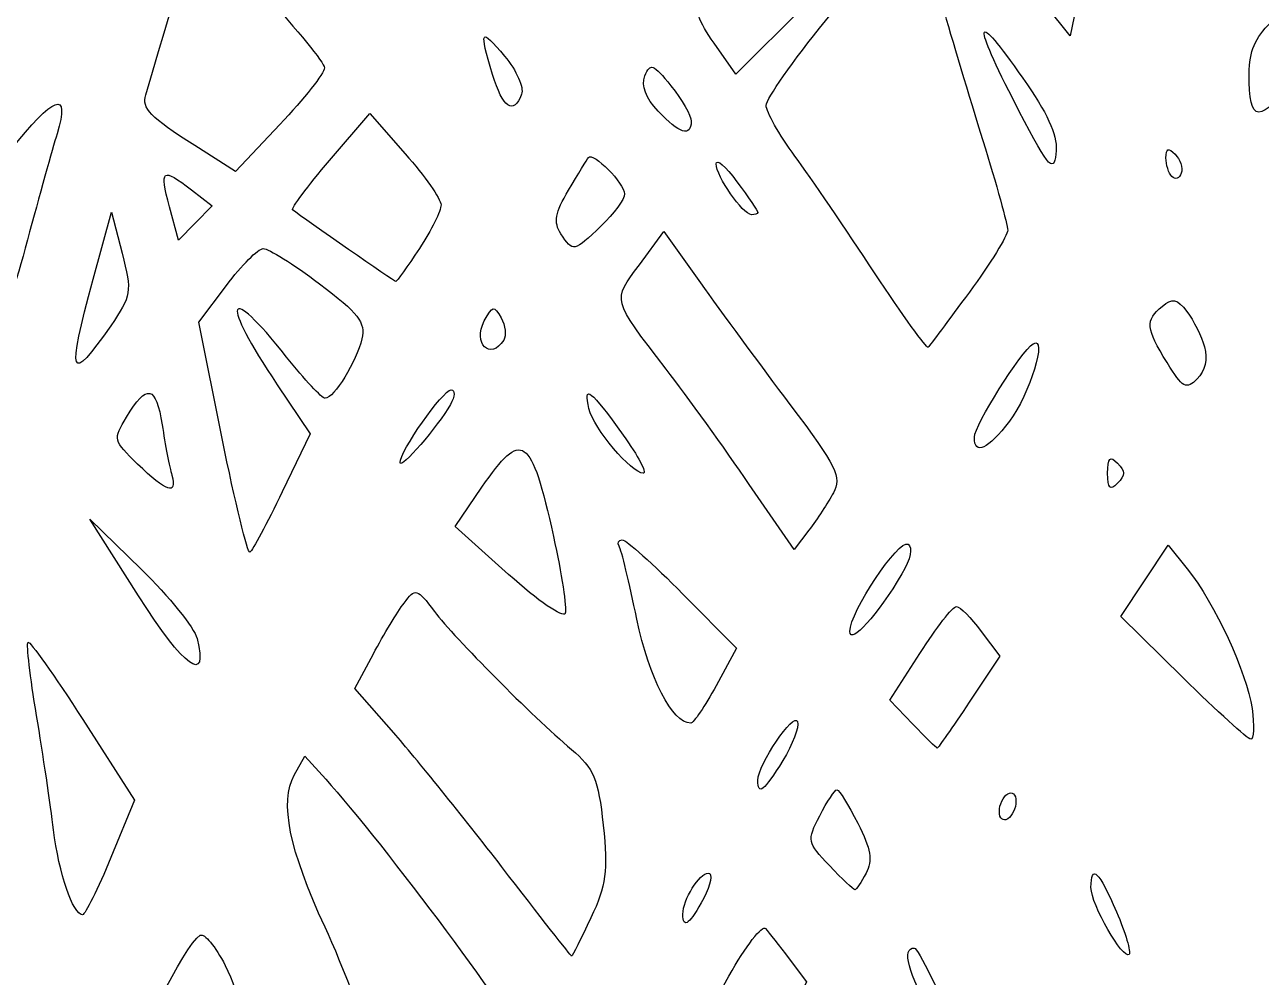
# Model space of a CAD drawing. Header units: centimetres. Extents: x -52 to 49, y -21 to 24.
# Drawn here: x -7.488 to -3.56, y -15.73 to -12.704 of the extents above; entities that cross this region are included whole.
import ezdxf

# ---------------------------------------------------------------- set-up
doc = ezdxf.new("R2010")
doc.units = ezdxf.units.CM
doc.header["$MEASUREMENT"] = 0
doc.layers.add('Layer 1', color=7, linetype='Continuous')

msp = doc.modelspace()

# ---------------------------------------------------------------- linework, layer by layer
at = {"layer": 'Layer 1'}
for points, knots in [([(-4.08735, -12.30485), (-4.02845, -11.95665), (-4.04339, -11.89865), (-4.25041, -11.67183), (-4.25041, -11.67183), (-4.34524, -11.56792), (-4.43106, -11.48291), (-4.44112, -11.48291), (-4.44112, -11.48291), (-4.46712, -11.48291), (-4.79525, -11.87997), (-4.79904, -11.91602), (-4.79904, -11.91602), (-4.80076, -11.93247), (-4.65931, -12.12452), (-4.48469, -12.3428), (-4.48469, -12.3428), (-4.48469, -12.3428), (-4.16719, -12.73968), (-4.16719, -12.73968), (-4.16719, -12.73968), (-4.16719, -12.73968), (-4.14838, -12.64708), (-4.14838, -12.64708), (-4.14838, -12.64708), (-4.13803, -12.59615), (-4.11057, -12.44214), (-4.08735, -12.30485)], [0, 0, 0, 0, 0.125, 0.125, 0.125, 0.125, 0.25, 0.25, 0.25, 0.25, 0.375, 0.375, 0.375, 0.375, 0.5, 0.5, 0.5, 0.5, 0.625, 0.625, 0.625, 0.625, 0.75, 0.75, 0.75, 0.75, 1, 1, 1, 1]), ([(-4.48719, -13.55321), (-4.42033, -13.46222), (-4.36563, -13.37378), (-4.36563, -13.35668), (-4.36563, -13.35668), (-4.36563, -13.33958), (-4.40106, -13.21162), (-4.44436, -13.07233), (-4.44436, -13.07233), (-4.48766, -12.93303), (-4.54516, -12.74162), (-4.57213, -12.64697), (-4.57213, -12.64697), (-4.60628, -12.52713), (-4.66473, -12.41713), (-4.7646, -12.28474), (-4.7646, -12.28474), (-4.84348, -12.18017), (-4.91993, -12.09768), (-4.93448, -12.10144), (-4.93448, -12.10144), (-4.95943, -12.10787), (-5.29335, -12.53255), (-5.3445, -12.6229), (-5.3445, -12.6229), (-5.36134, -12.65265), (-5.34797, -12.69337), (-5.29852, -12.76288), (-5.29852, -12.76288), (-5.29852, -12.76288), (-5.22878, -12.8609), (-5.22878, -12.8609), (-5.22878, -12.8609), (-5.22878, -12.8609), (-5.00968, -12.64294), (-5.00968, -12.64294), (-5.00968, -12.64294), (-4.88918, -12.52306), (-4.78272, -12.43285), (-4.7731, -12.44247), (-4.7731, -12.44247), (-4.76349, -12.45208), (-4.84051, -12.56427), (-4.94427, -12.69177), (-4.94427, -12.69177), (-5.04803, -12.81927), (-5.13292, -12.94015), (-5.13292, -12.96039), (-5.13292, -12.96039), (-5.13292, -12.98063), (-5.09173, -13.0533), (-5.0414, -13.12187), (-5.0414, -13.12187), (-4.99106, -13.19044), (-4.8773, -13.35708), (-4.78859, -13.49217), (-4.78859, -13.49217), (-4.69988, -13.62726), (-4.62313, -13.73349), (-4.61803, -13.72823), (-4.61803, -13.72823), (-4.61293, -13.72297), (-4.55405, -13.64421), (-4.48719, -13.55322), (-4.48719, -13.55322), (-4.48719, -13.55322), (-4.48719, -13.55321), (-4.48719, -13.55321)], [0, 0, 0, 0, 0.0555556, 0.0555556, 0.0555556, 0.0555556, 0.1111111, 0.1111111, 0.1111111, 0.1111111, 0.1666667, 0.1666667, 0.1666667, 0.1666667, 0.2222222, 0.2222222, 0.2222222, 0.2222222, 0.2777778, 0.2777778, 0.2777778, 0.2777778, 0.3333333, 0.3333333, 0.3333333, 0.3333333, 0.3888889, 0.3888889, 0.3888889, 0.3888889, 0.4444444, 0.4444444, 0.4444444, 0.4444444, 0.5, 0.5, 0.5, 0.5, 0.5555556, 0.5555556, 0.5555556, 0.5555556, 0.6111111, 0.6111111, 0.6111111, 0.6111111, 0.6666667, 0.6666667, 0.6666667, 0.6666667, 0.7222222, 0.7222222, 0.7222222, 0.7222222, 0.7777778, 0.7777778, 0.7777778, 0.7777778, 0.8333333, 0.8333333, 0.8333333, 0.8333333, 0.8888889, 0.8888889, 0.8888889, 0.8888889, 1, 1, 1, 1]), ([(-6.53617, -12.84159), (-6.53511, -12.80813), (-6.89896, -12.40896), (-6.93052, -12.40896), (-6.93052, -12.40896), (-6.94679, -12.40896), (-6.98532, -12.52416), (-7.1039, -12.9273), (-7.1039, -12.9273), (-7.11655, -12.9703), (-7.09068, -12.99704), (-6.94827, -13.08815), (-6.94827, -13.08815), (-6.94827, -13.08815), (-6.81894, -13.17089), (-6.81894, -13.17089), (-6.81894, -13.17089), (-6.81894, -13.17089), (-6.67803, -13.02144), (-6.67803, -13.02144), (-6.67803, -13.02144), (-6.60053, -12.93924), (-6.53669, -12.85831), (-6.53616, -12.8416), (-6.53616, -12.8416), (-6.53616, -12.8416), (-6.53617, -12.84159), (-6.53617, -12.84159)], [0, 0, 0, 0, 0.125, 0.125, 0.125, 0.125, 0.25, 0.25, 0.25, 0.25, 0.375, 0.375, 0.375, 0.375, 0.5, 0.5, 0.5, 0.5, 0.625, 0.625, 0.625, 0.625, 0.75, 0.75, 0.75, 0.75, 1, 1, 1, 1]), ([(-3.44376, -12.86403), (-3.36549, -12.76521), (-3.36519, -12.76355), (-3.4136, -12.69937), (-3.4136, -12.69937), (-3.4136, -12.69937), (-3.4625, -12.63454), (-3.4625, -12.63454), (-3.4625, -12.63454), (-3.4625, -12.63454), (-3.53042, -12.69834), (-3.53042, -12.69834), (-3.53042, -12.69834), (-3.57933, -12.74429), (-3.59833, -12.78923), (-3.59833, -12.85895), (-3.59833, -12.85895), (-3.59833, -13.02134), (-3.56911, -13.0223), (-3.44376, -12.86402), (-3.44376, -12.86402), (-3.44376, -12.86402), (-3.44376, -12.86403), (-3.44376, -12.86403)], [0, 0, 0, 0, 0.1428571, 0.1428571, 0.1428571, 0.1428571, 0.2857143, 0.2857143, 0.2857143, 0.2857143, 0.4285714, 0.4285714, 0.4285714, 0.4285714, 0.5714286, 0.5714286, 0.5714286, 0.5714286, 0.7142857, 0.7142857, 0.7142857, 0.7142857, 1, 1, 1, 1]), ([(-4.3026, -12.89561), (-4.46728, -12.65651), (-4.48555, -12.67329), (-4.34963, -12.9388), (-4.34963, -12.9388), (-4.23832, -13.15625), (-4.2201, -13.17958), (-4.21216, -13.11485), (-4.21216, -13.11485), (-4.20566, -13.0619), (-4.23193, -12.99822), (-4.3026, -12.89561)], [0, 0, 0, 0, 0.25, 0.25, 0.25, 0.25, 0.5, 0.5, 0.5, 0.5, 1, 1, 1, 1]), ([(-5.90993, -12.92529), (-5.90163, -12.90367), (-5.92581, -12.8492), (-5.96368, -12.8042), (-5.96368, -12.8042), (-6.04126, -12.71201), (-6.04513, -12.71789), (-6.00186, -12.8623), (-6.00186, -12.8623), (-5.96992, -12.9689), (-5.93567, -12.99237), (-5.90993, -12.92529)], [0, 0, 0, 0, 0.25, 0.25, 0.25, 0.25, 0.5, 0.5, 0.5, 0.5, 1, 1, 1, 1]), ([(-5.37117, -13.01089), (-5.37117, -12.9927), (-5.40009, -12.9421), (-5.43528, -12.89844), (-5.43528, -12.89844), (-5.49208, -12.82797), (-5.50134, -12.82441), (-5.51787, -12.86671), (-5.51787, -12.86671), (-5.53032, -12.89858), (-5.51634, -12.93582), (-5.47561, -12.97916), (-5.47561, -12.97916), (-5.4087, -13.05038), (-5.37097, -13.06184), (-5.37117, -13.01089)], [0, 0, 0, 0, 0.2, 0.2, 0.2, 0.2, 0.4, 0.4, 0.4, 0.4, 0.6, 0.6, 0.6, 0.6, 1, 1, 1, 1]), ([(-7.47972, -13.38792), (-7.44263, -13.24968), (-7.40036, -13.09803), (-7.3858, -13.05093), (-7.3858, -13.05093), (-7.34192, -12.90903), (-7.39599, -12.92857), (-7.5343, -13.10456), (-7.5343, -13.10456), (-7.70881, -13.32661), (-7.73424, -13.37892), (-7.71486, -13.47586), (-7.71486, -13.47586), (-7.69694, -13.56546), (-7.59435, -13.69149), (-7.56542, -13.65946), (-7.56542, -13.65946), (-7.55538, -13.64836), (-7.51682, -13.52616), (-7.47973, -13.38791), (-7.47973, -13.38791), (-7.47973, -13.38791), (-7.47972, -13.38792), (-7.47972, -13.38792)], [0, 0, 0, 0, 0.1428571, 0.1428571, 0.1428571, 0.1428571, 0.2857143, 0.2857143, 0.2857143, 0.2857143, 0.4285714, 0.4285714, 0.4285714, 0.4285714, 0.5714286, 0.5714286, 0.5714286, 0.5714286, 0.7142857, 0.7142857, 0.7142857, 0.7142857, 1, 1, 1, 1]), ([(-6.23445, -13.41494), (-6.19614, -13.35704), (-6.16525, -13.29454), (-6.1658, -13.27603), (-6.1658, -13.27603), (-6.16636, -13.25753), (-6.21759, -13.18479), (-6.27965, -13.11438), (-6.27965, -13.11438), (-6.27965, -13.11438), (-6.39249, -12.98637), (-6.39249, -12.98637), (-6.39249, -12.98637), (-6.39249, -12.98637), (-6.5199, -13.1355), (-6.5199, -13.1355), (-6.5199, -13.1355), (-6.58997, -13.21752), (-6.64292, -13.288), (-6.63756, -13.29211), (-6.63756, -13.29211), (-6.59633, -13.32374), (-6.31378, -13.52021), (-6.30952, -13.52021), (-6.30952, -13.52021), (-6.30655, -13.52021), (-6.27277, -13.47284), (-6.23445, -13.41494)], [0, 0, 0, 0, 0.125, 0.125, 0.125, 0.125, 0.25, 0.25, 0.25, 0.25, 0.375, 0.375, 0.375, 0.375, 0.5, 0.5, 0.5, 0.5, 0.625, 0.625, 0.625, 0.625, 0.75, 0.75, 0.75, 0.75, 1, 1, 1, 1]), ([(-5.65692, -13.34328), (-5.61611, -13.30418), (-5.58271, -13.2584), (-5.58271, -13.24155), (-5.58271, -13.24155), (-5.58271, -13.20888), (-5.68309, -13.10743), (-5.69734, -13.1257), (-5.69734, -13.1257), (-5.702, -13.13167), (-5.73042, -13.17823), (-5.7605, -13.22917), (-5.7605, -13.22917), (-5.80378, -13.30245), (-5.8089, -13.33143), (-5.78507, -13.36808), (-5.78507, -13.36808), (-5.74631, -13.42768), (-5.74468, -13.42737), (-5.65692, -13.34329), (-5.65692, -13.34329), (-5.65692, -13.34329), (-5.65692, -13.34328), (-5.65692, -13.34328)], [0, 0, 0, 0, 0.1428571, 0.1428571, 0.1428571, 0.1428571, 0.2857143, 0.2857143, 0.2857143, 0.2857143, 0.4285714, 0.4285714, 0.4285714, 0.4285714, 0.5714286, 0.5714286, 0.5714286, 0.5714286, 0.7142857, 0.7142857, 0.7142857, 0.7142857, 1, 1, 1, 1]), ([(-3.83348, -13.11573), (-3.85509, -13.09412), (-3.86291, -13.09708), (-3.86291, -13.12686), (-3.86291, -13.12686), (-3.86291, -13.14917), (-3.85423, -13.17611), (-3.84362, -13.18672), (-3.84362, -13.18672), (-3.83301, -13.19733), (-3.81977, -13.19232), (-3.81419, -13.17559), (-3.81419, -13.17559), (-3.80861, -13.15886), (-3.81729, -13.13192), (-3.83348, -13.11573)], [0, 0, 0, 0, 0.2, 0.2, 0.2, 0.2, 0.4, 0.4, 0.4, 0.4, 0.6, 0.6, 0.6, 0.6, 1, 1, 1, 1]), ([(-6.95854, -13.22858), (-7.05221, -13.15614), (-7.06066, -13.16262), (-7.02869, -13.2824), (-7.02869, -13.2824), (-7.02869, -13.2824), (-7.00035, -13.38856), (-7.00035, -13.38856), (-7.00035, -13.38856), (-7.00035, -13.38856), (-6.94637, -13.33415), (-6.94637, -13.33415), (-6.94637, -13.33415), (-6.94637, -13.33415), (-6.89239, -13.27974), (-6.89239, -13.27974), (-6.89239, -13.27974), (-6.89239, -13.27974), (-6.95854, -13.22858), (-6.95854, -13.22858)], [0, 0, 0, 0, 0.1666667, 0.1666667, 0.1666667, 0.1666667, 0.3333333, 0.3333333, 0.3333333, 0.3333333, 0.5, 0.5, 0.5, 0.5, 0.6666667, 0.6666667, 0.6666667, 0.6666667, 1, 1, 1, 1]), ([(-5.15938, -13.30045), (-5.15938, -13.296), (-5.18915, -13.25202), (-5.22553, -13.2027), (-5.22553, -13.2027), (-5.26191, -13.15339), (-5.29168, -13.128), (-5.29168, -13.14628), (-5.29168, -13.14628), (-5.29168, -13.1858), (-5.20759, -13.30651), (-5.17923, -13.3077), (-5.17923, -13.3077), (-5.16832, -13.30815), (-5.15939, -13.30489), (-5.15939, -13.30044), (-5.15939, -13.30044), (-5.15939, -13.30044), (-5.15938, -13.30045), (-5.15938, -13.30045)], [0, 0, 0, 0, 0.1666667, 0.1666667, 0.1666667, 0.1666667, 0.3333333, 0.3333333, 0.3333333, 0.3333333, 0.5, 0.5, 0.5, 0.5, 0.6666667, 0.6666667, 0.6666667, 0.6666667, 1, 1, 1, 1]), ([(-7.21532, -13.66027), (-7.14903, -13.56456), (-7.14735, -13.55383), (-7.17906, -13.42964), (-7.17906, -13.42964), (-7.17906, -13.42964), (-7.21232, -13.29939), (-7.21232, -13.29939), (-7.21232, -13.29939), (-7.21232, -13.29939), (-7.27064, -13.5122), (-7.27064, -13.5122), (-7.27064, -13.5122), (-7.35604, -13.82384), (-7.34643, -13.84957), (-7.21533, -13.66027), (-7.21533, -13.66027), (-7.21533, -13.66027), (-7.21532, -13.66027), (-7.21532, -13.66027)], [0, 0, 0, 0, 0.1666667, 0.1666667, 0.1666667, 0.1666667, 0.3333333, 0.3333333, 0.3333333, 0.3333333, 0.5, 0.5, 0.5, 0.5, 0.6666667, 0.6666667, 0.6666667, 0.6666667, 1, 1, 1, 1]), ([(-4.91943, -14.191), (-4.89232, -14.14077), (-4.90826, -14.1083), (-5.05715, -13.91058), (-5.05715, -13.91058), (-5.14976, -13.78759), (-5.27785, -13.61371), (-5.34179, -13.52419), (-5.34179, -13.52419), (-5.34179, -13.52419), (-5.45805, -13.36141), (-5.45805, -13.36141), (-5.45805, -13.36141), (-5.45805, -13.36141), (-5.5355, -13.46673), (-5.5355, -13.46673), (-5.5355, -13.46673), (-5.62154, -13.58373), (-5.6248, -13.571), (-5.45066, -13.79802), (-5.45066, -13.79802), (-5.38369, -13.88533), (-5.26476, -14.05004), (-5.18638, -14.16403), (-5.18638, -14.16403), (-5.18638, -14.16403), (-5.04387, -14.37129), (-5.04387, -14.37129), (-5.04387, -14.37129), (-5.04387, -14.37129), (-4.99698, -14.30955), (-4.99698, -14.30955), (-4.99698, -14.30955), (-4.97119, -14.27559), (-4.93629, -14.22224), (-4.91942, -14.191), (-4.91942, -14.191), (-4.91942, -14.191), (-4.91943, -14.191), (-4.91943, -14.191)], [0, 0, 0, 0, 0.0909091, 0.0909091, 0.0909091, 0.0909091, 0.1818182, 0.1818182, 0.1818182, 0.1818182, 0.2727273, 0.2727273, 0.2727273, 0.2727273, 0.3636364, 0.3636364, 0.3636364, 0.3636364, 0.4545455, 0.4545455, 0.4545455, 0.4545455, 0.5454545, 0.5454545, 0.5454545, 0.5454545, 0.6363636, 0.6363636, 0.6363636, 0.6363636, 0.7272727, 0.7272727, 0.7272727, 0.7272727, 0.8181818, 0.8181818, 0.8181818, 0.8181818, 1, 1, 1, 1]), ([(-6.67032, -14.18749), (-6.67032, -14.18749), (-6.58134, -14.00355), (-6.58134, -14.00355), (-6.58134, -14.00355), (-6.58134, -14.00355), (-6.68602, -13.84787), (-6.68602, -13.84787), (-6.68602, -13.84787), (-6.86939, -13.57516), (-6.84953, -13.51573), (-6.65656, -13.7597), (-6.65656, -13.7597), (-6.59961, -13.83171), (-6.54442, -13.89062), (-6.53393, -13.89062), (-6.53393, -13.89062), (-6.50611, -13.89062), (-6.43411, -13.77388), (-6.41732, -13.70155), (-6.41732, -13.70155), (-6.40527, -13.64964), (-6.42772, -13.62053), (-6.55209, -13.52681), (-6.55209, -13.52681), (-6.63416, -13.46496), (-6.71454, -13.41473), (-6.73072, -13.41518), (-6.73072, -13.41518), (-6.74689, -13.41563), (-6.79956, -13.46836), (-6.84775, -13.53235), (-6.84775, -13.53235), (-6.84775, -13.53235), (-6.93538, -13.6487), (-6.93538, -13.6487), (-6.93538, -13.6487), (-6.93538, -13.6487), (-6.86098, -14.01831), (-6.86098, -14.01831), (-6.86098, -14.01831), (-6.82006, -14.22159), (-6.78045, -14.3842), (-6.77295, -14.37967), (-6.77295, -14.37967), (-6.76545, -14.37513), (-6.71928, -14.28865), (-6.67033, -14.18748), (-6.67033, -14.18748), (-6.67033, -14.18748), (-6.67032, -14.18749), (-6.67032, -14.18749)], [0, 0, 0, 0, 0.0714286, 0.0714286, 0.0714286, 0.0714286, 0.1428571, 0.1428571, 0.1428571, 0.1428571, 0.2142857, 0.2142857, 0.2142857, 0.2142857, 0.2857143, 0.2857143, 0.2857143, 0.2857143, 0.3571429, 0.3571429, 0.3571429, 0.3571429, 0.4285714, 0.4285714, 0.4285714, 0.4285714, 0.5, 0.5, 0.5, 0.5, 0.5714286, 0.5714286, 0.5714286, 0.5714286, 0.6428571, 0.6428571, 0.6428571, 0.6428571, 0.7142857, 0.7142857, 0.7142857, 0.7142857, 0.7857143, 0.7857143, 0.7857143, 0.7857143, 0.8571429, 0.8571429, 0.8571429, 0.8571429, 1, 1, 1, 1]), ([(-3.74061, -13.7275), (-3.74988, -13.69353), (-3.77486, -13.64313), (-3.79613, -13.6155), (-3.79613, -13.6155), (-3.8281, -13.57398), (-3.84182, -13.5711), (-3.87531, -13.5989), (-3.87531, -13.5989), (-3.92881, -13.6433), (-3.92656, -13.66857), (-3.85941, -13.77723), (-3.85941, -13.77723), (-3.80931, -13.8583), (-3.79856, -13.86408), (-3.76338, -13.8289), (-3.76338, -13.8289), (-3.73841, -13.80393), (-3.72999, -13.76644), (-3.74061, -13.72751), (-3.74061, -13.72751), (-3.74061, -13.72751), (-3.74061, -13.7275), (-3.74061, -13.7275)], [0, 0, 0, 0, 0.1428571, 0.1428571, 0.1428571, 0.1428571, 0.2857143, 0.2857143, 0.2857143, 0.2857143, 0.4285714, 0.4285714, 0.4285714, 0.4285714, 0.5714286, 0.5714286, 0.5714286, 0.5714286, 0.7142857, 0.7142857, 0.7142857, 0.7142857, 1, 1, 1, 1]), ([(-5.96648, -13.70563), (-5.95756, -13.69119), (-5.96137, -13.65952), (-5.97495, -13.63525), (-5.97495, -13.63525), (-5.9973, -13.59531), (-6.00237, -13.59622), (-6.02837, -13.64479), (-6.02837, -13.64479), (-6.06653, -13.71609), (-6.00831, -13.77331), (-5.96648, -13.70563)], [0, 0, 0, 0, 0.25, 0.25, 0.25, 0.25, 0.5, 0.5, 0.5, 0.5, 1, 1, 1, 1]), ([(-4.3598, -13.96339), (-4.29605, -13.87909), (-4.23747, -13.6885), (-4.28418, -13.71737), (-4.28418, -13.71737), (-4.32324, -13.74151), (-4.47146, -13.97646), (-4.47146, -14.01423), (-4.47146, -14.01423), (-4.47146, -14.07342), (-4.42806, -14.05365), (-4.3598, -13.96339)], [0, 0, 0, 0, 0.25, 0.25, 0.25, 0.25, 0.5, 0.5, 0.5, 0.5, 1, 1, 1, 1]), ([(-7.02097, -14.13536), (-7.02816, -14.10989), (-7.04202, -14.03785), (-7.05176, -13.97526), (-7.05176, -13.97526), (-7.07139, -13.84914), (-7.09977, -13.84304), (-7.16522, -13.95091), (-7.16522, -13.95091), (-7.20787, -14.0212), (-7.20698, -14.02496), (-7.13006, -14.09949), (-7.13006, -14.09949), (-7.03805, -14.18864), (-7.00263, -14.20029), (-7.02097, -14.13536)], [0, 0, 0, 0, 0.2, 0.2, 0.2, 0.2, 0.4, 0.4, 0.4, 0.4, 0.6, 0.6, 0.6, 0.6, 1, 1, 1, 1]), ([(-6.13609, -13.91047), (-6.1215, -13.88458), (-6.12053, -13.86417), (-6.13387, -13.86417), (-6.13387, -13.86417), (-6.15942, -13.86417), (-6.29771, -14.06101), (-6.29612, -14.09511), (-6.29612, -14.09511), (-6.29504, -14.11836), (-6.17551, -13.98046), (-6.13608, -13.91047), (-6.13608, -13.91047), (-6.13608, -13.91047), (-6.13609, -13.91047), (-6.13609, -13.91047)], [0, 0, 0, 0, 0.2, 0.2, 0.2, 0.2, 0.4, 0.4, 0.4, 0.4, 0.6, 0.6, 0.6, 0.6, 1, 1, 1, 1]), ([(-5.58711, -14.00751), (-5.69126, -13.86248), (-5.71483, -13.84428), (-5.69571, -13.92366), (-5.69571, -13.92366), (-5.68034, -13.98748), (-5.5615, -14.12875), (-5.52319, -14.12875), (-5.52319, -14.12875), (-5.51046, -14.12875), (-5.53922, -14.07419), (-5.58711, -14.00751)], [0, 0, 0, 0, 0.25, 0.25, 0.25, 0.25, 0.5, 0.5, 0.5, 0.5, 1, 1, 1, 1]), ([(-5.8086, -14.33002), (-5.88055, -14.00586), (-5.90775, -13.98712), (-6.03591, -14.1734), (-6.03591, -14.1734), (-6.03591, -14.1734), (-6.12124, -14.29742), (-6.12124, -14.29742), (-6.12124, -14.29742), (-6.12124, -14.29742), (-5.95119, -14.45017), (-5.95119, -14.45017), (-5.95119, -14.45017), (-5.85767, -14.53419), (-5.77661, -14.58978), (-5.77106, -14.57372), (-5.77106, -14.57372), (-5.76552, -14.55766), (-5.78241, -14.44799), (-5.8086, -14.33001), (-5.8086, -14.33001), (-5.8086, -14.33001), (-5.8086, -14.33002), (-5.8086, -14.33002)], [0, 0, 0, 0, 0.1428571, 0.1428571, 0.1428571, 0.1428571, 0.2857143, 0.2857143, 0.2857143, 0.2857143, 0.4285714, 0.4285714, 0.4285714, 0.4285714, 0.5714286, 0.5714286, 0.5714286, 0.5714286, 0.7142857, 0.7142857, 0.7142857, 0.7142857, 1, 1, 1, 1]), ([(-4.01638, -14.097), (-4.04107, -14.07231), (-4.04813, -14.07936), (-4.04813, -14.12875), (-4.04813, -14.12875), (-4.04813, -14.17814), (-4.04107, -14.18519), (-4.01638, -14.1605), (-4.01638, -14.1605), (-3.99169, -14.13581), (-3.99169, -14.12169), (-4.01638, -14.097)], [0, 0, 0, 0, 0.25, 0.25, 0.25, 0.25, 0.5, 0.5, 0.5, 0.5, 1, 1, 1, 1]), ([(-6.94091, -14.65324), (-6.94946, -14.61943), (-7.02954, -14.52033), (-7.11888, -14.43302), (-7.11888, -14.43302), (-7.11888, -14.43302), (-7.28132, -14.27427), (-7.28132, -14.27427), (-7.28132, -14.27427), (-7.28132, -14.27427), (-7.12689, -14.51803), (-7.12689, -14.51803), (-7.12689, -14.51803), (-6.98235, -14.74617), (-6.9028, -14.80401), (-6.94091, -14.65324)], [0, 0, 0, 0, 0.2, 0.2, 0.2, 0.2, 0.4, 0.4, 0.4, 0.4, 0.6, 0.6, 0.6, 0.6, 1, 1, 1, 1]), ([(-4.70188, -14.44848), (-4.67377, -14.40089), (-4.66601, -14.36422), (-4.68197, -14.35436), (-4.68197, -14.35436), (-4.71143, -14.33615), (-4.86757, -14.57015), (-4.86688, -14.63146), (-4.86688, -14.63146), (-4.86638, -14.67565), (-4.77851, -14.57819), (-4.70188, -14.44848)], [0, 0, 0, 0, 0.25, 0.25, 0.25, 0.25, 0.5, 0.5, 0.5, 0.5, 1, 1, 1, 1]), ([(-5.29174, -14.80358), (-5.29174, -14.80358), (-5.22678, -14.68466), (-5.22678, -14.68466), (-5.22678, -14.68466), (-5.22678, -14.68466), (-5.39736, -14.51254), (-5.39736, -14.51254), (-5.39736, -14.51254), (-5.49118, -14.41787), (-5.57792, -14.34042), (-5.59012, -14.34042), (-5.59012, -14.34042), (-5.60231, -14.34042), (-5.60671, -14.34945), (-5.59989, -14.36048), (-5.59989, -14.36048), (-5.59307, -14.37152), (-5.56784, -14.47569), (-5.54382, -14.59199), (-5.54382, -14.59199), (-5.50515, -14.77923), (-5.43087, -14.92251), (-5.37249, -14.92251), (-5.37249, -14.92251), (-5.36381, -14.92251), (-5.32747, -14.86899), (-5.29174, -14.80359), (-5.29174, -14.80359), (-5.29174, -14.80359), (-5.29174, -14.80358), (-5.29174, -14.80358)], [0, 0, 0, 0, 0.1111111, 0.1111111, 0.1111111, 0.1111111, 0.2222222, 0.2222222, 0.2222222, 0.2222222, 0.3333333, 0.3333333, 0.3333333, 0.3333333, 0.4444444, 0.4444444, 0.4444444, 0.4444444, 0.5555556, 0.5555556, 0.5555556, 0.5555556, 0.6666667, 0.6666667, 0.6666667, 0.6666667, 0.7777778, 0.7777778, 0.7777778, 0.7777778, 1, 1, 1, 1]), ([(-3.58935, -14.8762), (-3.60566, -14.7618), (-3.70736, -14.54244), (-3.79511, -14.43239), (-3.79511, -14.43239), (-3.79511, -14.43239), (-3.85544, -14.35673), (-3.85544, -14.35673), (-3.85544, -14.35673), (-3.85544, -14.35673), (-3.9307, -14.47046), (-3.9307, -14.47046), (-3.9307, -14.47046), (-3.9307, -14.47046), (-4.00596, -14.58419), (-4.00596, -14.58419), (-4.00596, -14.58419), (-4.00596, -14.58419), (-3.80876, -14.77807), (-3.80876, -14.77807), (-3.80876, -14.77807), (-3.7003, -14.88471), (-3.60338, -14.97274), (-3.59338, -14.97369), (-3.59338, -14.97369), (-3.58338, -14.97464), (-3.58157, -14.93078), (-3.58935, -14.87621), (-3.58935, -14.87621), (-3.58935, -14.87621), (-3.58935, -14.8762), (-3.58935, -14.8762)], [0, 0, 0, 0, 0.1111111, 0.1111111, 0.1111111, 0.1111111, 0.2222222, 0.2222222, 0.2222222, 0.2222222, 0.3333333, 0.3333333, 0.3333333, 0.3333333, 0.4444444, 0.4444444, 0.4444444, 0.4444444, 0.5555556, 0.5555556, 0.5555556, 0.5555556, 0.6666667, 0.6666667, 0.6666667, 0.6666667, 0.7777778, 0.7777778, 0.7777778, 0.7777778, 1, 1, 1, 1]), ([(-5.68972, -15.54086), (-5.64088, -15.43696), (-5.63493, -15.39239), (-5.6505, -15.24701), (-5.6505, -15.24701), (-5.66636, -15.09886), (-5.68005, -15.06617), (-5.75146, -15.00576), (-5.75146, -15.00576), (-5.87809, -14.89865), (-6.12149, -14.6537), (-6.18682, -14.56764), (-6.18682, -14.56764), (-6.24326, -14.49329), (-6.24663, -14.49236), (-6.28336, -14.54118), (-6.28336, -14.54118), (-6.30429, -14.569), (-6.34813, -14.64135), (-6.38077, -14.70196), (-6.38077, -14.70196), (-6.38077, -14.70196), (-6.44012, -14.81215), (-6.44012, -14.81215), (-6.44012, -14.81215), (-6.44012, -14.81215), (-6.3161, -14.95332), (-6.3161, -14.95332), (-6.3161, -14.95332), (-6.24789, -15.03096), (-6.09367, -15.22211), (-5.97339, -15.37809), (-5.97339, -15.37809), (-5.85311, -15.53407), (-5.75303, -15.66206), (-5.751, -15.66252), (-5.751, -15.66252), (-5.74896, -15.66297), (-5.72139, -15.60823), (-5.68973, -15.54087), (-5.68973, -15.54087), (-5.68973, -15.54087), (-5.68972, -15.54086), (-5.68972, -15.54086)], [0, 0, 0, 0, 0.0833333, 0.0833333, 0.0833333, 0.0833333, 0.1666667, 0.1666667, 0.1666667, 0.1666667, 0.25, 0.25, 0.25, 0.25, 0.3333333, 0.3333333, 0.3333333, 0.3333333, 0.4166667, 0.4166667, 0.4166667, 0.4166667, 0.5, 0.5, 0.5, 0.5, 0.5833333, 0.5833333, 0.5833333, 0.5833333, 0.6666667, 0.6666667, 0.6666667, 0.6666667, 0.75, 0.75, 0.75, 0.75, 0.8333333, 0.8333333, 0.8333333, 0.8333333, 1, 1, 1, 1]), ([(-4.48792, -14.85598), (-4.48792, -14.85598), (-4.39105, -14.71009), (-4.39105, -14.71009), (-4.39105, -14.71009), (-4.39105, -14.71009), (-4.44946, -14.63109), (-4.44946, -14.63109), (-4.44946, -14.63109), (-4.48159, -14.58764), (-4.51717, -14.55209), (-4.52854, -14.55209), (-4.52854, -14.55209), (-4.53991, -14.55209), (-4.59205, -14.61906), (-4.64441, -14.70092), (-4.64441, -14.70092), (-4.64441, -14.70092), (-4.73961, -14.84974), (-4.73961, -14.84974), (-4.73961, -14.84974), (-4.73961, -14.84974), (-4.66673, -14.92581), (-4.66673, -14.92581), (-4.66673, -14.92581), (-4.62665, -14.96765), (-4.59181, -15.00188), (-4.58932, -15.00188), (-4.58932, -15.00188), (-4.58683, -15.00188), (-4.5412, -14.93623), (-4.48792, -14.85599), (-4.48792, -14.85599), (-4.48792, -14.85599), (-4.48792, -14.85598), (-4.48792, -14.85598)], [0, 0, 0, 0, 0.1, 0.1, 0.1, 0.1, 0.2, 0.2, 0.2, 0.2, 0.3, 0.3, 0.3, 0.3, 0.4, 0.4, 0.4, 0.4, 0.5, 0.5, 0.5, 0.5, 0.6, 0.6, 0.6, 0.6, 0.7, 0.7, 0.7, 0.7, 0.8, 0.8, 0.8, 0.8, 1, 1, 1, 1]), ([(-7.21464, -15.34887), (-7.21464, -15.34887), (-7.14, -15.16687), (-7.14, -15.16687), (-7.14, -15.16687), (-7.14, -15.16687), (-7.30392, -14.91128), (-7.30392, -14.91128), (-7.30392, -14.91128), (-7.39408, -14.7707), (-7.47237, -14.66022), (-7.47791, -14.66576), (-7.47791, -14.66576), (-7.48345, -14.6713), (-7.47126, -14.77598), (-7.45082, -14.89838), (-7.45082, -14.89838), (-7.43038, -15.02078), (-7.40603, -15.18392), (-7.39671, -15.2609), (-7.39671, -15.2609), (-7.37996, -15.39924), (-7.33511, -15.53111), (-7.30487, -15.53094), (-7.30487, -15.53094), (-7.29629, -15.53094), (-7.25569, -15.44896), (-7.21464, -15.34886), (-7.21464, -15.34886), (-7.21464, -15.34886), (-7.21464, -15.34887), (-7.21464, -15.34887)], [0, 0, 0, 0, 0.1111111, 0.1111111, 0.1111111, 0.1111111, 0.2222222, 0.2222222, 0.2222222, 0.2222222, 0.3333333, 0.3333333, 0.3333333, 0.3333333, 0.4444444, 0.4444444, 0.4444444, 0.4444444, 0.5555556, 0.5555556, 0.5555556, 0.5555556, 0.6666667, 0.6666667, 0.6666667, 0.6666667, 0.7777778, 0.7777778, 0.7777778, 0.7777778, 1, 1, 1, 1]), ([(-5.07997, -15.04151), (-5.04848, -14.99055), (-5.02737, -14.93486), (-5.03307, -14.91776), (-5.03307, -14.91776), (-5.04421, -14.88435), (-5.15937, -15.05436), (-5.15937, -15.10421), (-5.15937, -15.10421), (-5.15937, -15.15398), (-5.14004, -15.13871), (-5.07996, -15.04151), (-5.07996, -15.04151), (-5.07996, -15.04151), (-5.07997, -15.04151), (-5.07997, -15.04151)], [0, 0, 0, 0, 0.2, 0.2, 0.2, 0.2, 0.4, 0.4, 0.4, 0.4, 0.6, 0.6, 0.6, 0.6, 1, 1, 1, 1]), ([(-6.0982, -16.43724), (-6.07217, -16.36812), (-6.01698, -16.23685), (-5.97554, -16.14554), (-5.97554, -16.14554), (-5.93411, -16.05422), (-5.90021, -15.96652), (-5.90021, -15.95065), (-5.90021, -15.95065), (-5.90021, -15.90641), (-6.35435, -15.29554), (-6.53215, -15.10061), (-6.53215, -15.10061), (-6.53215, -15.10061), (-6.59897, -15.02736), (-6.59897, -15.02736), (-6.59897, -15.02736), (-6.59897, -15.02736), (-6.63187, -15.08738), (-6.63187, -15.08738), (-6.63187, -15.08738), (-6.67901, -15.17338), (-6.64855, -15.32398), (-6.53412, -15.57074), (-6.53412, -15.57074), (-6.48013, -15.68716), (-6.39077, -15.91933), (-6.33555, -16.08668), (-6.33555, -16.08668), (-6.23071, -16.40436), (-6.17053, -16.56293), (-6.15481, -16.56293), (-6.15481, -16.56293), (-6.14971, -16.56293), (-6.12423, -16.50638), (-6.09821, -16.43725), (-6.09821, -16.43725), (-6.09821, -16.43725), (-6.0982, -16.43724), (-6.0982, -16.43724)], [0, 0, 0, 0, 0.0909091, 0.0909091, 0.0909091, 0.0909091, 0.1818182, 0.1818182, 0.1818182, 0.1818182, 0.2727273, 0.2727273, 0.2727273, 0.2727273, 0.3636364, 0.3636364, 0.3636364, 0.3636364, 0.4545455, 0.4545455, 0.4545455, 0.4545455, 0.5454545, 0.5454545, 0.5454545, 0.5454545, 0.6363636, 0.6363636, 0.6363636, 0.6363636, 0.7272727, 0.7272727, 0.7272727, 0.7272727, 0.8181818, 0.8181818, 0.8181818, 0.8181818, 1, 1, 1, 1]), ([(-4.81562, -15.39913), (-4.79384, -15.35844), (-4.79972, -15.32264), (-4.84168, -15.24038), (-4.84168, -15.24038), (-4.87148, -15.18197), (-4.90127, -15.13417), (-4.90788, -15.13417), (-4.90788, -15.13417), (-4.91449, -15.13417), (-4.93904, -15.17119), (-4.96244, -15.21644), (-4.96244, -15.21644), (-5.00384, -15.29651), (-5.00302, -15.30075), (-4.93171, -15.37519), (-4.93171, -15.37519), (-4.89141, -15.41725), (-4.85513, -15.45167), (-4.85109, -15.45167), (-4.85109, -15.45167), (-4.84705, -15.45167), (-4.83109, -15.42803), (-4.81562, -15.39913)], [0, 0, 0, 0, 0.1428571, 0.1428571, 0.1428571, 0.1428571, 0.2857143, 0.2857143, 0.2857143, 0.2857143, 0.4285714, 0.4285714, 0.4285714, 0.4285714, 0.5714286, 0.5714286, 0.5714286, 0.5714286, 0.7142857, 0.7142857, 0.7142857, 0.7142857, 1, 1, 1, 1]), ([(-4.33917, -15.17073), (-4.33917, -15.1489), (-4.35108, -15.1384), (-4.36563, -15.14739), (-4.36563, -15.14739), (-4.38018, -15.15638), (-4.39209, -15.1816), (-4.39209, -15.20343), (-4.39209, -15.20343), (-4.39209, -15.22526), (-4.38018, -15.23576), (-4.36563, -15.22677), (-4.36563, -15.22677), (-4.35108, -15.21778), (-4.33917, -15.19256), (-4.33917, -15.17073)], [0, 0, 0, 0, 0.2, 0.2, 0.2, 0.2, 0.4, 0.4, 0.4, 0.4, 0.6, 0.6, 0.6, 0.6, 1, 1, 1, 1]), ([(-5.33135, -15.47813), (-5.30878, -15.43447), (-5.3021, -15.39875), (-5.31651, -15.39875), (-5.31651, -15.39875), (-5.34488, -15.39875), (-5.3975, -15.48356), (-5.3975, -15.5293), (-5.3975, -15.5293), (-5.3975, -15.57844), (-5.37371, -15.56003), (-5.33135, -15.47812), (-5.33135, -15.47812), (-5.33135, -15.47812), (-5.33135, -15.47813), (-5.33135, -15.47813)], [0, 0, 0, 0, 0.2, 0.2, 0.2, 0.2, 0.4, 0.4, 0.4, 0.4, 0.6, 0.6, 0.6, 0.6, 1, 1, 1, 1]), ([(-4.02006, -15.52156), (-4.07547, -15.3923), (-4.10111, -15.36805), (-4.10094, -15.44506), (-4.10094, -15.44506), (-4.10094, -15.49764), (-3.99894, -15.67589), (-3.97989, -15.65684), (-3.97989, -15.65684), (-3.97303, -15.64998), (-3.99111, -15.58911), (-4.02006, -15.52156)], [0, 0, 0, 0, 0.25, 0.25, 0.25, 0.25, 0.5, 0.5, 0.5, 0.5, 1, 1, 1, 1]), ([(-6.78029, -16.35453), (-6.79374, -15.86158), (-6.8014, -15.79035), (-6.85151, -15.69214), (-6.85151, -15.69214), (-6.88239, -15.63161), (-6.91803, -15.58851), (-6.93072, -15.59635), (-6.93072, -15.59635), (-6.98319, -15.62878), (-7.14486, -15.96094), (-7.12239, -15.99016), (-7.12239, -15.99016), (-7.10117, -16.01777), (-7.01744, -16.24391), (-6.8491, -16.72828), (-6.8491, -16.72828), (-6.81496, -16.82651), (-6.78212, -16.90687), (-6.77613, -16.90687), (-6.77613, -16.90687), (-6.77013, -16.90687), (-6.77201, -16.65832), (-6.78029, -16.35453)], [0, 0, 0, 0, 0.1428571, 0.1428571, 0.1428571, 0.1428571, 0.2857143, 0.2857143, 0.2857143, 0.2857143, 0.4285714, 0.4285714, 0.4285714, 0.4285714, 0.5714286, 0.5714286, 0.5714286, 0.5714286, 0.7142857, 0.7142857, 0.7142857, 0.7142857, 1, 1, 1, 1]), ([(-5.14162, -16.03387), (-5.14162, -16.03387), (-5.0048, -15.74454), (-5.0048, -15.74454), (-5.0048, -15.74454), (-5.0048, -15.74454), (-5.06016, -15.67086), (-5.06016, -15.67086), (-5.06016, -15.67086), (-5.09061, -15.63034), (-5.12416, -15.5871), (-5.13472, -15.57478), (-5.13472, -15.57478), (-5.14528, -15.56246), (-5.19767, -15.6306), (-5.25113, -15.72621), (-5.25113, -15.72621), (-5.34735, -15.89826), (-5.34815, -15.90222), (-5.32982, -16.11242), (-5.32982, -16.11242), (-5.31963, -16.22923), (-5.3039, -16.32444), (-5.29487, -16.324), (-5.29487, -16.324), (-5.28583, -16.32358), (-5.21687, -16.193), (-5.14162, -16.03387)], [0, 0, 0, 0, 0.125, 0.125, 0.125, 0.125, 0.25, 0.25, 0.25, 0.25, 0.375, 0.375, 0.375, 0.375, 0.5, 0.5, 0.5, 0.5, 0.625, 0.625, 0.625, 0.625, 0.75, 0.75, 0.75, 0.75, 1, 1, 1, 1]), ([(-4.35132, -16.33128), (-4.37925, -16.21767), (-4.63958, -15.63675), (-4.66257, -15.63675), (-4.66257, -15.63675), (-4.70254, -15.63675), (-4.68221, -15.71454), (-4.60591, -15.85357), (-4.60591, -15.85357), (-4.53887, -15.97573), (-4.49037, -16.08603), (-4.39005, -16.34451), (-4.39005, -16.34451), (-4.35755, -16.42824), (-4.32982, -16.41877), (-4.35133, -16.33128), (-4.35133, -16.33128), (-4.35133, -16.33128), (-4.35132, -16.33128), (-4.35132, -16.33128)], [0, 0, 0, 0, 0.1666667, 0.1666667, 0.1666667, 0.1666667, 0.3333333, 0.3333333, 0.3333333, 0.3333333, 0.5, 0.5, 0.5, 0.5, 0.6666667, 0.6666667, 0.6666667, 0.6666667, 1, 1, 1, 1])]:
    msp.add_open_spline(points, degree=3, knots=knots, dxfattribs=at)

doc.saveas('drawing.dxf')
